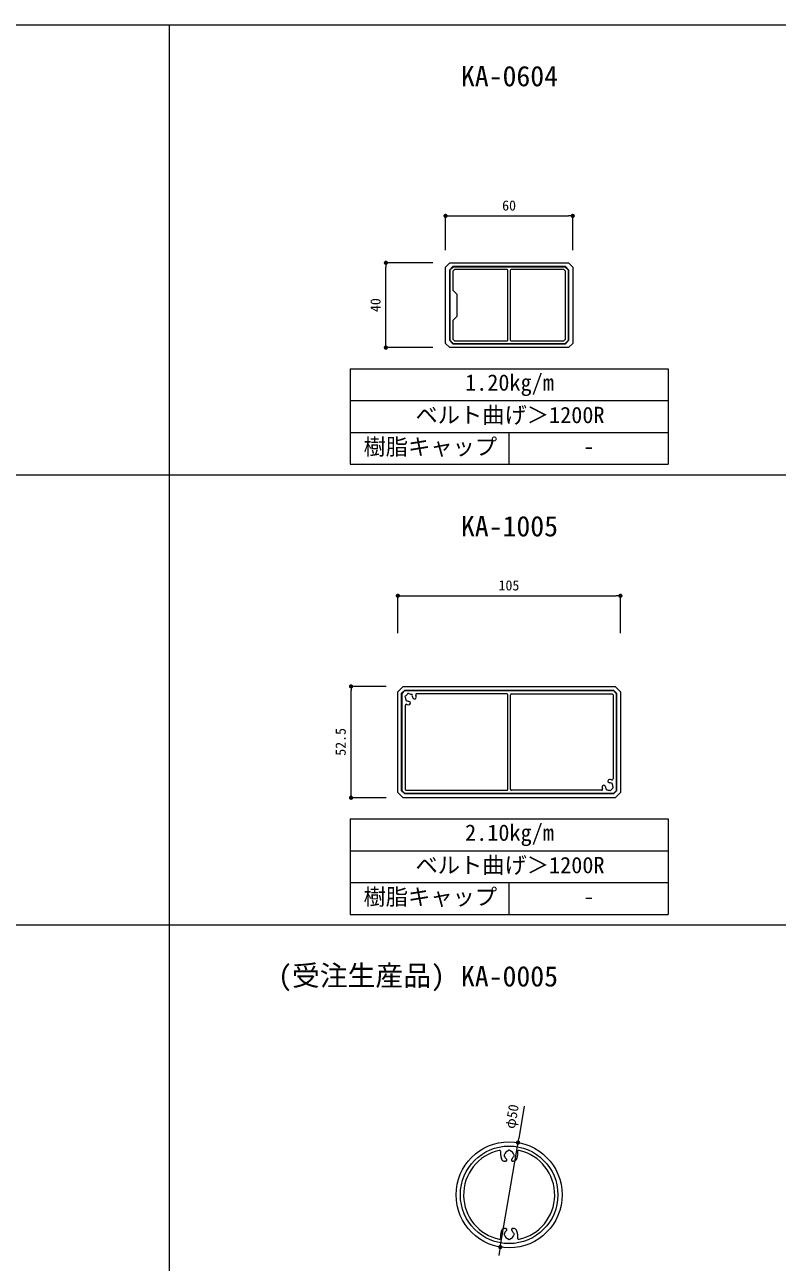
# Model space of a CAD drawing. Units: millimetres, scale not verified. Extents: x -801 to 802, y -548 to 566.
# Drawn here: x 92 to 447, y -17 to 566 of the extents above; entities that cross this region are included whole.
import ezdxf
from ezdxf.enums import TextEntityAlignment as Align

# ---------------------------------------------------------------- set-up
doc = ezdxf.new("R2010")
doc.units = ezdxf.units.MM
doc.header["$LTSCALE"] = 2
for name, color, linetype, lineweight in [('0-1_0-A01-枠A', 4, 'Continuous', 9), ('0-4_0-A11-寸法_詳細', 5, 'Continuous', 9), ('0-5_0', 4, 'Continuous', 9), ('0-8_0-A03-枠C', 2, 'Continuous', 9)]:
    doc.layers.add(name, color=color, linetype=linetype, lineweight=lineweight)
for name, color, linetype in [('0-6_A-B05-記号', 2, 'Continuous'), ('0-7_A-E01-仕上太線', 7, 'Continuous'), ('0-9_A-B03-文字_書込_小', 7, 'Continuous')]:
    doc.layers.add(name, color=color, linetype=linetype)
doc.styles.add('ＭＳ ゴシック', font='')
doc.styles.get('ＭＳ ゴシック').set_extended_font_data('MS Gothic')

# ---------------------------------------------------------------- blocks, each defined once
blk = doc.blocks.new('_Dot')
at = {"layer": '0-5_0', "color": 7}
blk.add_line((-1, 0), (-2, 0), dxfattribs=at)
for points in [[(0, 0), (-1, 0), (-0.992, 0.125)], [(0, 0), (-0.992, -0.125), (-1, 0)], [(0, 0), (-0.992, 0.125), (-0.969, 0.249)], [(0, 0), (-0.969, -0.249), (-0.992, -0.125)], [(0, 0), (-0.969, 0.249), (-0.93, 0.368)], [(0, 0), (-0.93, -0.368), (-0.969, -0.249)], [(0, 0), (-0.93, 0.368), (-0.876, 0.482)], [(0, 0), (-0.876, -0.482), (-0.93, -0.368)], [(0, 0), (-0.876, 0.482), (-0.809, 0.588)], [(0, 0), (-0.809, -0.588), (-0.876, -0.482)], [(0, 0), (-0.809, 0.588), (-0.729, 0.685)], [(0, 0), (-0.729, -0.685), (-0.809, -0.588)], [(0, 0), (-0.729, 0.685), (-0.637, 0.771)], [(0, 0), (-0.637, -0.771), (-0.729, -0.685)], [(0, 0), (-0.637, 0.771), (-0.536, 0.844)], [(0, 0), (-0.536, -0.844), (-0.637, -0.771)], [(0, 0), (-0.536, 0.844), (-0.426, 0.905)], [(0, 0), (-0.426, -0.905), (-0.536, -0.844)], [(0, 0), (-0.426, 0.905), (-0.309, 0.951)], [(0, 0), (-0.309, -0.951), (-0.426, -0.905)], [(0, 0), (-0.309, 0.951), (-0.187, 0.982)], [(0, 0), (-0.187, -0.982), (-0.309, -0.951)], [(0, 0), (-0.187, 0.982), (-0.063, 0.998)], [(0, 0), (-0.063, -0.998), (-0.187, -0.982)], [(0, 0), (-0.063, 0.998), (0.063, 0.998)], [(0, 0), (0.063, -0.998), (-0.063, -0.998)], [(0, 0), (0.063, 0.998), (0.187, 0.982)], [(0, 0), (0.187, 0.982), (0.309, 0.951)], [(0, 0), (0.309, 0.951), (0.426, 0.905)], [(0, 0), (0.426, 0.905), (0.536, 0.844)], [(0, 0), (0.536, 0.844), (0.637, 0.771)], [(0, 0), (0.637, 0.771), (0.729, 0.685)], [(0, 0), (0.729, 0.685), (0.809, 0.588)], [(0, 0), (0.809, 0.588), (0.876, 0.482)], [(0, 0), (0.876, 0.482), (0.93, 0.368)], [(0, 0), (0.93, 0.368), (0.969, 0.249)], [(0, 0), (0.969, 0.249), (0.992, 0.125)], [(0, 0), (0.992, 0.125), (1, 0)], [(0, 0), (0.187, -0.982), (0.063, -0.998)], [(0, 0), (0.309, -0.951), (0.187, -0.982)], [(0, 0), (0.426, -0.905), (0.309, -0.951)], [(0, 0), (0.536, -0.844), (0.426, -0.905)], [(0, 0), (0.637, -0.771), (0.536, -0.844)], [(0, 0), (0.729, -0.685), (0.637, -0.771)], [(0, 0), (0.809, -0.588), (0.729, -0.685)], [(0, 0), (0.876, -0.482), (0.809, -0.588)], [(0, 0), (0.93, -0.368), (0.876, -0.482)], [(0, 0), (0.969, -0.249), (0.93, -0.368)], [(0, 0), (0.992, -0.125), (0.969, -0.249)], [(0, 0), (1, 0), (0.992, -0.125)]]:
    blk.add_solid(points, dxfattribs=at)
blk = doc.blocks.new('HB-0604')
at = {"layer": '0-5_0'}
for p, q in [((58.899, -32.8), (58.899, 32.8)), ((61.099, 32.8), (61.099, -32.8))]:
    blk.add_line(p, q, dxfattribs=at)
at = {"layer": '0-5_0', "color": 7}
blk.add_lwpolyline([(120, 36), (120, -36), (116, -40), (4, -40), (0, -36), (0, 36), (4, 40), (116, 40)], close=True, dxfattribs=at)
at = {"layer": '0-5_0'}
for points in [[(6.905, 36.4), (3.6, 33.095), (3.6, -33.095), (6.905, -36.4), (113.095, -36.4), (116.4, -33.095), (116.4, 33.095), (113.095, 36.4)], [(7.071, 36), (4, 32.929), (4, -32.929), (7.071, -36), (112.929, -36), (116, -32.929), (116, 32.929), (112.929, 36)]]:
    blk.add_lwpolyline(points, close=True, dxfattribs=at)
for points in [[(58.099, 33.6), (8.348, 33.6), (6.8, 32.052), (6.8, 14.348), (10.569, 10.579), (10.569, -10.579), (6.8, -14.348), (6.8, -32.052), (8.348, -33.6), (58.099, -33.6)], [(61.899, -33.6), (111.652, -33.6), (113.2, -32.052), (113.2, 32.052), (111.652, 33.6), (61.899, 33.6)]]:
    blk.add_lwpolyline(points, dxfattribs=at)
for centre, start, end in [((58.099, 32.8), 0, 90), ((61.899, 32.8), 90, 180), ((58.099, -32.8), 270, 0), ((61.899, -32.8), 180, 270)]:
    blk.add_arc(centre, 0.8, start, end, dxfattribs=at)
blk = doc.blocks.new('KA-0005')
at = {"layer": '0-5_0'}
for p, q in [((-7.92, 37.2), (-7.92, 40.793)), ((-4.8, 37.56), (-4.8, 36.84)), ((0.36, 42), (-0.36, 42)), ((4.8, 36.84), (4.8, 37.56)), ((7.92, 40.793), (7.92, 37.2)), ((-3.436, 31.68), (-4.016, 31.68)), ((4.016, 31.68), (3.436, 31.68)), ((-4.016, -31.68), (-3.436, -31.68)), ((3.436, -31.68), (4.016, -31.68)), ((-7.92, -40.793), (-7.92, -37.2)), ((-4.8, -36.84), (-4.8, -37.56)), ((-0.36, -42), (0.36, -42)), ((4.8, -37.56), (4.8, -36.84)), ((7.92, -37.2), (7.92, -40.793))]:
    blk.add_line(p, q, dxfattribs=at)
at = {"layer": '0-5_0', "color": 7}
blk.add_circle((0, 0), 50, dxfattribs=at)
at = {"layer": '0-5_0'}
blk.add_circle((0, 0), 46, dxfattribs=at)
for centre, radius, start, end in [((0, 0), 43, 102.60226, 181.15709), ((-9.12, 40.793), 1.2, 51.30113, 102.60226), ((-9.12, 40.793), 1.2, 0, 51.30113), ((0, 37.2), 7.92, 180, 208.27371), ((-4.32, 37.56), 0.48, 108.79306, 180), ((-4.32, 36.84), 0.48, 180, 251.20694), ((-4.629, 38.469), 0.48, 288.79306, 344.6724), ((-4.629, 35.931), 0.48, 15.3276, 71.20694), ((0, 37.2), 4.32, 105.3276, 164.6724), ((0, 37.2), 4.32, 195.3276, 231.50005), ((-1.269, 41.829), 0.48, 285.3276, 341.20694), ((-0.36, 41.52), 0.48, 90, 161.20694), ((0.36, 41.52), 0.48, 18.79306, 90), ((1.269, 41.829), 0.48, 198.79306, 254.6724), ((0, 37.2), 4.32, 15.3276, 74.6724), ((0, 37.2), 4.32, 308.49995, 344.6724), ((4.629, 38.469), 0.48, 195.3276, 251.20694), ((4.629, 35.931), 0.48, 108.79306, 164.6724), ((4.32, 37.56), 0.48, 0, 71.20694), ((4.32, 36.84), 0.48, 288.79306, 0), ((0, 37.2), 7.92, 331.72629, 0), ((9.12, 40.793), 1.2, 128.69887, 180), ((9.12, 40.793), 1.2, 77.39774, 128.69887), ((0, 0), 43, 358.84283, 77.39774), ((-4.016, 35.04), 3.36, 208.27371, 270), ((-3.436, 32.88), 1.2, 270, 340.75002), ((-3.436, 32.88), 1.2, 340.75002, 51.50005), ((3.436, 32.88), 1.2, 128.49995, 199.24998), ((3.436, 32.88), 1.2, 199.24998, 270), ((4.016, 35.04), 3.36, 270, 331.72629), ((0, 0), 43, 181.15709, 257.39774), ((0, 0), 43, 282.60226, 358.84283), ((0, -37.2), 7.92, 151.72629, 180), ((-4.016, -35.04), 3.36, 90, 151.72629), ((0, -37.2), 4.32, 128.49995, 164.6724), ((-3.436, -32.88), 1.2, 19.24998, 90), ((-3.436, -32.88), 1.2, 308.49995, 19.24998), ((3.436, -32.88), 1.2, 160.75002, 231.50005), ((3.436, -32.88), 1.2, 90, 160.75002), ((0, -37.2), 4.32, 15.3276, 51.50005), ((4.016, -35.04), 3.36, 28.27371, 90), ((0, -37.2), 7.92, 0, 28.27371), ((-9.12, -40.793), 1.2, 257.39774, 308.69887), ((-9.12, -40.793), 1.2, 308.69887, 0), ((-4.32, -36.84), 0.48, 108.79306, 180), ((-4.32, -37.56), 0.48, 180, 251.20694), ((-4.629, -35.931), 0.48, 288.79306, 344.6724), ((-4.629, -38.469), 0.48, 15.3276, 71.20694), ((0, -37.2), 4.32, 195.3276, 254.6724), ((-1.269, -41.829), 0.48, 18.79306, 74.6724), ((-0.36, -41.52), 0.48, 198.79306, 270), ((0.36, -41.52), 0.48, 270, 341.20694), ((1.269, -41.829), 0.48, 105.3276, 161.20694), ((0, -37.2), 4.32, 285.3276, 344.6724), ((4.629, -35.931), 0.48, 195.3276, 251.20694), ((4.629, -38.469), 0.48, 108.79306, 164.6724), ((4.32, -36.84), 0.48, 0, 71.20694), ((4.32, -37.56), 0.48, 288.79306, 0), ((9.12, -40.793), 1.2, 180, 231.30113), ((9.12, -40.793), 1.2, 231.30113, 282.60226)]:
    blk.add_arc(centre, radius, start, end, dxfattribs=at)
blk = doc.blocks.new('HB-1005')
at = {"layer": '0-5_0'}
for p, q in [((102.8, 45.5), (17.848, 45.5)), ((103.8, -44.5), (103.8, 44.5)), ((106.2, -44.5), (106.2, 44.5)), ((192.152, -45.5), (107.2, -45.5))]:
    blk.add_line(p, q, dxfattribs=at)
at = {"layer": '0-5_0', "color": 7}
blk.add_lwpolyline([(0, -47.5), (0, 47.5), (5, 52.5), (205, 52.5), (210, 47.5), (210, -47.5), (205, -52.5), (5, -52.5)], close=True, dxfattribs=at)
at = {"layer": '0-5_0'}
for points in [[(203.509, 48.9), (206.4, 46.009), (206.4, -46.009), (203.509, -48.9), (6.491, -48.9), (3.6, -46.009), (3.6, 46.009), (6.491, 48.9)], [(4, 45.843), (6.657, 48.5), (203.343, 48.5), (206, 45.843), (206, -45.843), (203.343, -48.5), (6.657, -48.5), (4, -45.843)]]:
    blk.add_lwpolyline(points, close=True, dxfattribs=at)
for points in [[(107.2, 45.5), (202.101, 45.5), (203, 44.601), (203, -34.652)], [(7, 34.652), (7, -44.601), (7.899, -45.5), (102.8, -45.5)]]:
    blk.add_lwpolyline(points, dxfattribs=at)
for centre, radius, start, end in [((7.702, 42.676), 1, 165, 232.97569), ((7.702, 42.676), 1, 97.02431, 165), ((8, 34.652), 1, 125.13274, 180), ((10.6, 41.9), 3.5, 180.35889, 209.64111), ((8, 34.652), 1, 70.26549, 125.13274), ((8.479, 39.779), 1, 157.02431, 225), ((10.6, 41.9), 3.5, 120.35889, 149.64111), ((8.479, 39.779), 1, 225, 292.97569), ((10.6, 41.9), 6.7, 250.26549, 266.71611), ((9.824, 44.798), 1, 105, 172.97569), ((10.6, 41.9), 3.5, 240.35889, 266.71611), ((9.824, 44.798), 1, 37.02431, 105), ((10.308, 36.808), 1.6, 266.71611, 356.71611), ((10.308, 36.808), 1.6, 356.71611, 86.71611), ((10.6, 41.9), 3.5, 60.35889, 89.64111), ((12.721, 44.021), 1, 45, 112.97569), ((12.721, 44.021), 1, 337.02431, 45), ((10.6, 41.9), 3.5, 3.28389, 29.64111), ((15.692, 42.192), 1.6, 183.28389, 273.28389), ((15.692, 42.192), 1.6, 273.28389, 3.28389), ((17.848, 44.5), 1, 144.86726, 199.73451), ((10.6, 41.9), 6.7, 3.28389, 19.73451), ((17.848, 44.5), 1, 90, 144.86726), ((102.8, 44.5), 1, 0, 90), ((107.2, 44.5), 1, 90, 180), ((202, -34.652), 1, 305.13274, 0), ((102.8, -44.5), 1, 270, 0), ((107.2, -44.5), 1, 180, 270), ((192.152, -44.5), 1, 270, 324.86726), ((194.308, -42.192), 1.6, 93.28389, 183.28389), ((199.4, -41.9), 6.7, 183.28389, 199.73451), ((192.152, -44.5), 1, 324.86726, 19.73451), ((194.308, -42.192), 1.6, 3.28389, 93.28389), ((199.4, -41.9), 3.5, 183.28389, 209.64111), ((197.279, -44.021), 1, 157.02431, 225), ((197.279, -44.021), 1, 225, 292.97569), ((199.4, -41.9), 3.5, 240.35889, 269.64111), ((199.692, -36.808), 1.6, 176.71611, 266.71611), ((199.692, -36.808), 1.6, 86.71611, 176.71611), ((200.176, -44.798), 1, 217.02431, 285), ((199.4, -41.9), 3.5, 60.35889, 86.71611), ((199.4, -41.9), 6.7, 70.26549, 86.71611), ((200.176, -44.798), 1, 285, 352.97569), ((201.521, -39.779), 1, 45, 112.97569), ((199.4, -41.9), 3.5, 300.35889, 329.64111), ((202, -34.652), 1, 250.26549, 305.13274), ((201.521, -39.779), 1, 337.02431, 45), ((202.298, -42.676), 1, 277.02431, 345), ((199.4, -41.9), 3.5, 0.35889, 29.64111), ((202.298, -42.676), 1, 345, 52.97569)]:
    blk.add_arc(centre, radius, start, end, dxfattribs=at)

msp = doc.modelspace()

# ---------------------------------------------------------------- linework, layer by layer
at = {"layer": '0-1_0-A01-枠A'}
msp.add_line((-801.333, 566.471), (801.333, 566.471), dxfattribs=at)
at = {"layer": '0-4_0-A11-寸法_詳細'}
for p, q in [((290.533, 460.204), (290.533, 476.322)), ((292.533, 476.322), (348.533, 476.322)), ((350.533, 460.204), (350.533, 476.322)), ((284.533, 454.204), (262.391, 454.204)), ((262.391, 416.204), (262.391, 452.204)), ((284.533, 414.204), (262.391, 414.204)), ((268.033, 279.537), (268.033, 297.172)), ((270.033, 297.172), (371.033, 297.172)), ((373.033, 279.537), (373.033, 297.172)), ((262.533, 254.437), (245.962, 254.437)), ((245.962, 203.937), (245.962, 252.437)), ((262.533, 201.937), (245.962, 201.937)), ((327.623, 56.439), (325.052, 41.29)), ((316.349, -9.977), (324.717, 39.318)), ((316.015, -11.949), (315.68, -13.92))]:
    msp.add_line(p, q, dxfattribs=at)
at = {"layer": '0-8_0-A03-枠C'}
for p, q in [((160.267, -282.596), (160.267, 566.471)), ((245.533, 404.204), (395.533, 404.204)), ((245.533, 404.204), (245.533, 359.204)), ((395.533, 404.204), (395.533, 359.204)), ((245.533, 389.204), (395.533, 389.204)), ((245.533, 374.204), (395.533, 374.204)), ((320.533, 359.204), (320.533, 374.204)), ((245.533, 359.204), (395.533, 359.204)), ((-801.333, 354.204), (801.333, 354.204)), ((245.533, 191.937), (395.533, 191.937)), ((245.533, 191.937), (245.533, 146.937)), ((395.533, 191.937), (395.533, 146.937)), ((245.533, 176.937), (395.533, 176.937)), ((245.533, 161.937), (395.533, 161.937)), ((320.533, 146.937), (320.533, 161.937)), ((245.533, 146.937), (395.533, 146.937)), ((-800.682, 141.937), (801.984, 141.937))]:
    msp.add_line(p, q, dxfattribs=at)

# ---------------------------------------------------------------- block references
at = {"layer": '0-4_0-A11-寸法_詳細'}
for p, rotation in [((290.533, 476.322), 180), ((262.391, 454.204), 90), ((262.391, 414.204), 270), ((268.033, 297.172), 180), ((245.962, 254.437), 90), ((245.962, 201.937), 270), ((324.717, 39.318), 260.36587), ((316.349, -9.977), 80.36587)]:
    msp.add_blockref('_Dot', p, dxfattribs=dict(at, rotation=rotation))
for p in [(350.533, 476.322), (373.033, 297.172)]:
    msp.add_blockref('_Dot', p, dxfattribs=at)
at = {"layer": '0-7_A-E01-仕上太線', "xscale": 0.5, "yscale": 0.5}
for name, p in [('HB-0604', (290.533, 434.204)), ('HB-1005', (268.033, 228.187)), ('KA-0005', (320.533, 14.671))]:
    msp.add_blockref(name, p, dxfattribs=at)

# ---------------------------------------------------------------- texts
at = {"layer": '0-4_0-A11-寸法_詳細', "style": 'ＭＳ ゴシック'}
for s, p in [('60', (317.233, 477.397)), ('105', (315.531, 298.246))]:
    msp.add_text(s, height=4.809, dxfattribs=at).set_placement(p, align=Align.BOTTOM_LEFT)
for s, rotation, p in [('40', 90, (261.316, 430.979)), ('52.5', 90, (244.888, 221.737)), ('φ50', 80.366, (324.641, 45.286))]:
    msp.add_text(s, height=4.809, rotation=rotation, dxfattribs=at).set_placement(p, align=Align.BOTTOM_LEFT)
at = {"layer": '0-6_A-B05-記号', "style": 'ＭＳ ゴシック'}
for s, p in [('KA-0604', (297.792, 534.569)), ('KA-1005', (297.792, 322.303)), ('(受注生産品)', (211.549, 110.366)), ('KA-0005', (297.792, 110.036))]:
    msp.add_text(s, height=9.619, dxfattribs=at).set_placement(p, align=Align.BOTTOM_LEFT)
at = {"layer": '0-9_A-B03-文字_書込_小', "style": 'ＭＳ ゴシック'}
for s, p in [('1.20kg/m', (299.741, 391.589)), ('ベルト曲げ＞1200R', (276.351, 376.285)), ('樹脂キャップ', (251.846, 361.305)), ('-', (355.434, 361.488)), ('2.10kg/m', (299.741, 179.322)), ('ベルト曲げ＞1200R', (276.351, 164.018)), ('樹脂キャップ', (251.846, 149.038)), ('-', (355.434, 149.221))]:
    msp.add_text(s, height=7.698, dxfattribs=at).set_placement(p, align=Align.BOTTOM_LEFT)

doc.saveas('drawing.dxf')
